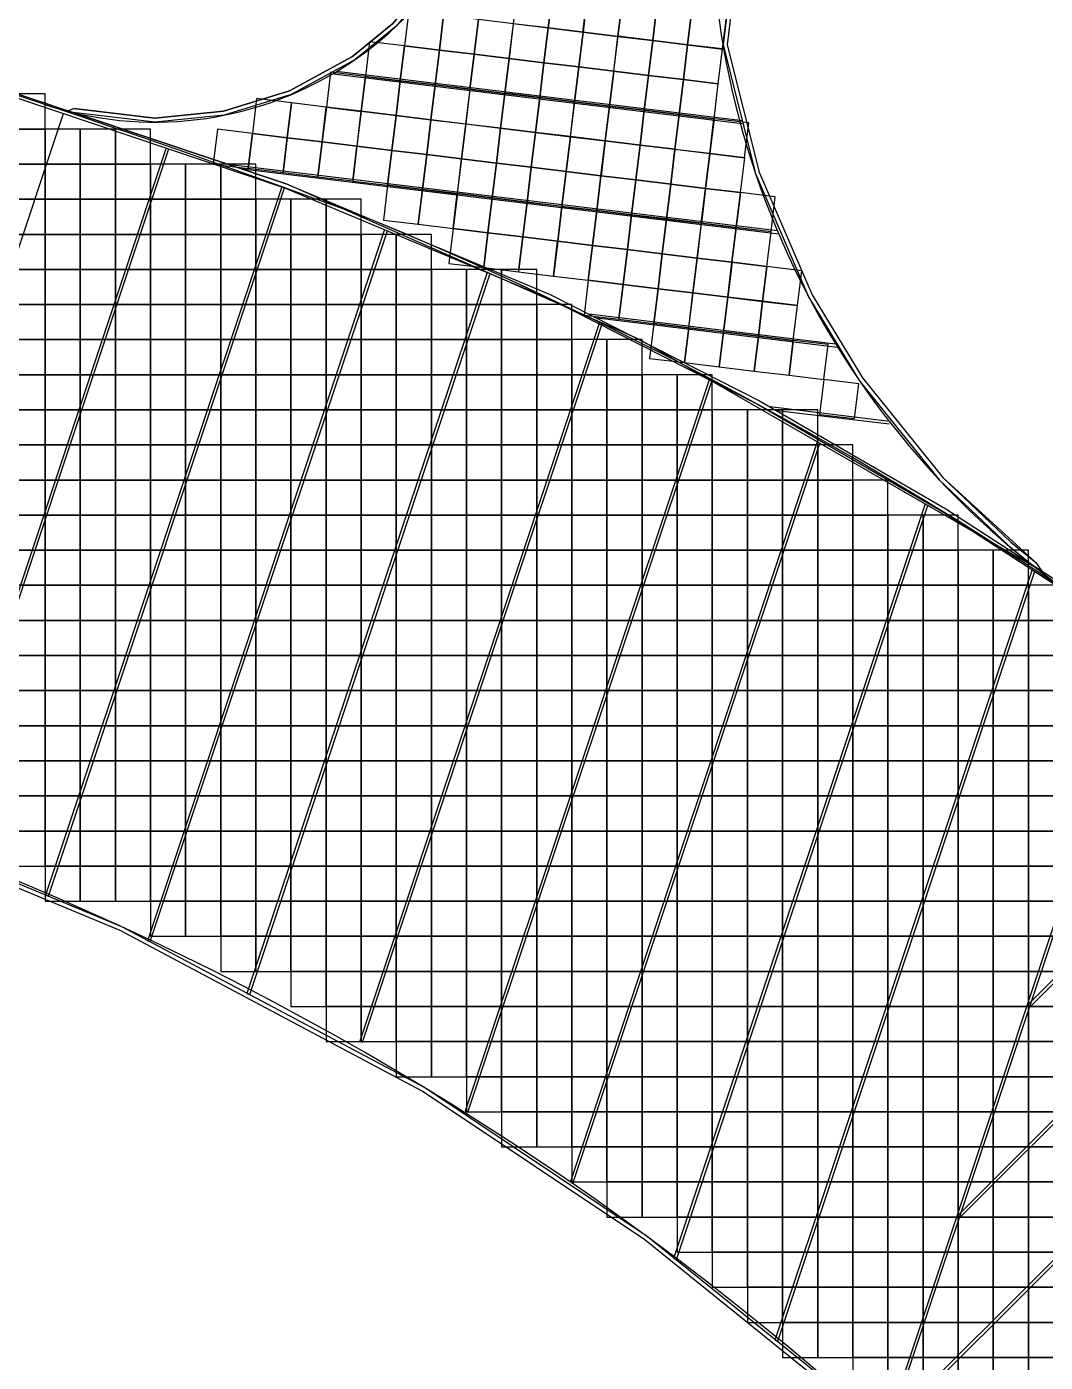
# Model space of a CAD drawing. Extents: x -31693 to 409283, y -98233 to 151957.
# Drawn here: x 107282 to 121786, y 93647 to 112674 of the extents above; entities that cross this region are included whole.
import ezdxf

# ---------------------------------------------------------------- set-up
doc = ezdxf.new("R2010")
doc.units = 0
doc.header["$LTSCALE"] = 1000
doc.header["$MEASUREMENT"] = 0
for name, color, linetype in [('500浮箱', 162, 'Continuous'), ('A-G-VISIBLE', 9, 'Continuous'), ('主龙骨', 4, 'Continuous'), ('边梁（14a槽钢', 3, 'Continuous')]:
    doc.layers.add(name, color=color, linetype=linetype)

# ---------------------------------------------------------------- blocks, each defined once
blk = doc.blocks.new('dasd')
at = {"layer": 'A-G-VISIBLE', "linetype": 'Continuous'}
for centre, radius, start, end in [((-132837.189, 42011.825), 160.06, 69.75334, 87.66536), ((-132764.885, 42166.47), 12, 173.0911, 236.0253), ((-132784.804, 42168.351), 5, 251.4958, 353.0911), ((-132803.822, 42108.688), 57.677, 29.84645, 67.5516), ((-132803.304, 42112.783), 43.061, 27.6831, 69.1971)]:
    blk.add_arc(centre, radius, start, end, dxfattribs=at)
blk = doc.blocks.new('adasd')
at = {"layer": '500浮箱'}
blk.add_lwpolyline([(110598, 114789), (111098, 114789), (111098, 115289), (110598, 115289)], close=True, dxfattribs=at)

msp = doc.modelspace()

# ---------------------------------------------------------------- linework, layer by layer
at = {"layer": '500浮箱', "elevation": 2850}
for points in [[(107045, 111216), (107545, 111216), (107545, 111716), (107045, 111716)], [(107045, 110716), (107545, 110716), (107545, 111216), (107045, 111216)], [(107545, 110716), (108045, 110716), (108045, 111216), (107545, 111216)], [(108045, 110716), (108545, 110716), (108545, 111216), (108045, 111216)], [(108545, 110716), (109045, 110716), (109045, 111216), (108545, 111216)], [(107045, 110216), (107545, 110216), (107545, 110716), (107045, 110716)], [(107545, 110216), (108045, 110216), (108045, 110716), (107545, 110716)], [(108045, 110216), (108545, 110216), (108545, 110716), (108045, 110716)], [(108545, 110216), (109045, 110216), (109045, 110716), (108545, 110716)], [(109045, 110216), (109545, 110216), (109545, 110716), (109045, 110716)], [(109545, 110216), (110045, 110216), (110045, 110716), (109545, 110716)], [(110045, 110216), (110545, 110216), (110545, 110716), (110045, 110716)], [(107045, 109716), (107545, 109716), (107545, 110216), (107045, 110216)], [(107545, 109716), (108045, 109716), (108045, 110216), (107545, 110216)], [(108045, 109716), (108545, 109716), (108545, 110216), (108045, 110216)], [(108545, 109716), (109045, 109716), (109045, 110216), (108545, 110216)], [(109045, 109716), (109545, 109716), (109545, 110216), (109045, 110216)], [(109545, 109716), (110045, 109716), (110045, 110216), (109545, 110216)], [(110045, 109716), (110545, 109716), (110545, 110216), (110045, 110216)], [(110545, 109716), (111045, 109716), (111045, 110216), (110545, 110216)], [(111045, 109716), (111545, 109716), (111545, 110216), (111045, 110216)], [(111545, 109716), (112045, 109716), (112045, 110216), (111545, 110216)], [(107045, 109216), (107545, 109216), (107545, 109716), (107045, 109716)], [(107545, 109216), (108045, 109216), (108045, 109716), (107545, 109716)], [(108045, 109216), (108545, 109216), (108545, 109716), (108045, 109716)], [(108545, 109216), (109045, 109216), (109045, 109716), (108545, 109716)], [(109045, 109216), (109545, 109216), (109545, 109716), (109045, 109716)], [(109545, 109216), (110045, 109216), (110045, 109716), (109545, 109716)], [(110045, 109216), (110545, 109216), (110545, 109716), (110045, 109716)], [(110545, 109216), (111045, 109216), (111045, 109716), (110545, 109716)], [(111045, 109216), (111545, 109216), (111545, 109716), (111045, 109716)], [(111545, 109216), (112045, 109216), (112045, 109716), (111545, 109716)], [(112045, 109216), (112545, 109216), (112545, 109716), (112045, 109716)], [(112545, 109216), (113045, 109216), (113045, 109716), (112545, 109716)], [(107045, 108716), (107545, 108716), (107545, 109216), (107045, 109216)], [(107545, 108716), (108045, 108716), (108045, 109216), (107545, 109216)], [(108045, 108716), (108545, 108716), (108545, 109216), (108045, 109216)], [(108545, 108716), (109045, 108716), (109045, 109216), (108545, 109216)], [(109045, 108716), (109545, 108716), (109545, 109216), (109045, 109216)], [(109545, 108716), (110045, 108716), (110045, 109216), (109545, 109216)], [(110045, 108716), (110545, 108716), (110545, 109216), (110045, 109216)], [(110545, 108716), (111045, 108716), (111045, 109216), (110545, 109216)], [(111045, 108716), (111545, 108716), (111545, 109216), (111045, 109216)], [(111545, 108716), (112045, 108716), (112045, 109216), (111545, 109216)], [(112045, 108716), (112545, 108716), (112545, 109216), (112045, 109216)], [(112545, 108716), (113045, 108716), (113045, 109216), (112545, 109216)], [(113045, 108716), (113545, 108716), (113545, 109216), (113045, 109216)], [(113545, 108716), (114045, 108716), (114045, 109216), (113545, 109216)], [(114045, 108716), (114545, 108716), (114545, 109216), (114045, 109216)], [(107045, 108216), (107545, 108216), (107545, 108716), (107045, 108716)], [(107545, 108216), (108045, 108216), (108045, 108716), (107545, 108716)], [(108045, 108216), (108545, 108216), (108545, 108716), (108045, 108716)], [(108545, 108216), (109045, 108216), (109045, 108716), (108545, 108716)], [(109045, 108216), (109545, 108216), (109545, 108716), (109045, 108716)], [(109545, 108216), (110045, 108216), (110045, 108716), (109545, 108716)], [(110045, 108216), (110545, 108216), (110545, 108716), (110045, 108716)], [(110545, 108216), (111045, 108216), (111045, 108716), (110545, 108716)], [(111045, 108216), (111545, 108216), (111545, 108716), (111045, 108716)], [(111545, 108216), (112045, 108216), (112045, 108716), (111545, 108716)], [(112045, 108216), (112545, 108216), (112545, 108716), (112045, 108716)], [(112545, 108216), (113045, 108216), (113045, 108716), (112545, 108716)], [(113045, 108216), (113545, 108216), (113545, 108716), (113045, 108716)], [(113545, 108216), (114045, 108216), (114045, 108716), (113545, 108716)], [(114045, 108216), (114545, 108216), (114545, 108716), (114045, 108716)], [(114545, 108216), (115045, 108216), (115045, 108716), (114545, 108716)], [(107045, 107716), (107545, 107716), (107545, 108216), (107045, 108216)], [(107545, 107716), (108045, 107716), (108045, 108216), (107545, 108216)], [(108045, 107716), (108545, 107716), (108545, 108216), (108045, 108216)], [(108545, 107716), (109045, 107716), (109045, 108216), (108545, 108216)], [(109045, 107716), (109545, 107716), (109545, 108216), (109045, 108216)], [(109545, 107716), (110045, 107716), (110045, 108216), (109545, 108216)], [(110045, 107716), (110545, 107716), (110545, 108216), (110045, 108216)], [(110545, 107716), (111045, 107716), (111045, 108216), (110545, 108216)], [(111045, 107716), (111545, 107716), (111545, 108216), (111045, 108216)], [(111545, 107716), (112045, 107716), (112045, 108216), (111545, 108216)], [(112045, 107716), (112545, 107716), (112545, 108216), (112045, 108216)], [(112545, 107716), (113045, 107716), (113045, 108216), (112545, 108216)], [(113045, 107716), (113545, 107716), (113545, 108216), (113045, 108216)], [(113545, 107716), (114045, 107716), (114045, 108216), (113545, 108216)], [(114045, 107716), (114545, 107716), (114545, 108216), (114045, 108216)], [(114545, 107716), (115045, 107716), (115045, 108216), (114545, 108216)], [(115045, 107716), (115545, 107716), (115545, 108216), (115045, 108216)], [(115545, 107716), (116045, 107716), (116045, 108216), (115545, 108216)], [(107045, 107216), (107545, 107216), (107545, 107716), (107045, 107716)], [(107545, 107216), (108045, 107216), (108045, 107716), (107545, 107716)], [(108045, 107216), (108545, 107216), (108545, 107716), (108045, 107716)], [(108545, 107216), (109045, 107216), (109045, 107716), (108545, 107716)], [(109045, 107216), (109545, 107216), (109545, 107716), (109045, 107716)], [(109545, 107216), (110045, 107216), (110045, 107716), (109545, 107716)], [(110045, 107216), (110545, 107216), (110545, 107716), (110045, 107716)], [(110545, 107216), (111045, 107216), (111045, 107716), (110545, 107716)], [(111045, 107216), (111545, 107216), (111545, 107716), (111045, 107716)], [(111545, 107216), (112045, 107216), (112045, 107716), (111545, 107716)], [(112045, 107216), (112545, 107216), (112545, 107716), (112045, 107716)], [(112545, 107216), (113045, 107216), (113045, 107716), (112545, 107716)], [(113045, 107216), (113545, 107216), (113545, 107716), (113045, 107716)], [(113545, 107216), (114045, 107216), (114045, 107716), (113545, 107716)], [(114045, 107216), (114545, 107216), (114545, 107716), (114045, 107716)], [(114545, 107216), (115045, 107216), (115045, 107716), (114545, 107716)], [(115045, 107216), (115545, 107216), (115545, 107716), (115045, 107716)], [(115545, 107216), (116045, 107216), (116045, 107716), (115545, 107716)], [(116045, 107216), (116545, 107216), (116545, 107716), (116045, 107716)], [(116545, 107216), (117045, 107216), (117045, 107716), (116545, 107716)], [(107045, 106716), (107545, 106716), (107545, 107216), (107045, 107216)], [(107545, 106716), (108045, 106716), (108045, 107216), (107545, 107216)], [(108045, 106716), (108545, 106716), (108545, 107216), (108045, 107216)], [(108545, 106716), (109045, 106716), (109045, 107216), (108545, 107216)], [(109045, 106716), (109545, 106716), (109545, 107216), (109045, 107216)], [(109545, 106716), (110045, 106716), (110045, 107216), (109545, 107216)], [(110045, 106716), (110545, 106716), (110545, 107216), (110045, 107216)], [(110545, 106716), (111045, 106716), (111045, 107216), (110545, 107216)], [(111045, 106716), (111545, 106716), (111545, 107216), (111045, 107216)], [(111545, 106716), (112045, 106716), (112045, 107216), (111545, 107216)], [(112045, 106716), (112545, 106716), (112545, 107216), (112045, 107216)], [(112545, 106716), (113045, 106716), (113045, 107216), (112545, 107216)], [(113045, 106716), (113545, 106716), (113545, 107216), (113045, 107216)], [(113545, 106716), (114045, 106716), (114045, 107216), (113545, 107216)], [(114045, 106716), (114545, 106716), (114545, 107216), (114045, 107216)], [(114545, 106716), (115045, 106716), (115045, 107216), (114545, 107216)], [(115045, 106716), (115545, 106716), (115545, 107216), (115045, 107216)], [(115545, 106716), (116045, 106716), (116045, 107216), (115545, 107216)], [(116045, 106716), (116545, 106716), (116545, 107216), (116045, 107216)], [(116545, 106716), (117045, 106716), (117045, 107216), (116545, 107216)], [(117045, 106716), (117545, 106716), (117545, 107216), (117045, 107216)], [(117545, 106716), (118045, 106716), (118045, 107216), (117545, 107216)], [(118045, 106716), (118545, 106716), (118545, 107216), (118045, 107216)], [(107045, 106216), (107545, 106216), (107545, 106716), (107045, 106716)], [(107545, 106216), (108045, 106216), (108045, 106716), (107545, 106716)], [(108045, 106216), (108545, 106216), (108545, 106716), (108045, 106716)], [(108545, 106216), (109045, 106216), (109045, 106716), (108545, 106716)], [(109045, 106216), (109545, 106216), (109545, 106716), (109045, 106716)], [(109545, 106216), (110045, 106216), (110045, 106716), (109545, 106716)], [(110045, 106216), (110545, 106216), (110545, 106716), (110045, 106716)], [(110545, 106216), (111045, 106216), (111045, 106716), (110545, 106716)], [(111045, 106216), (111545, 106216), (111545, 106716), (111045, 106716)], [(111545, 106216), (112045, 106216), (112045, 106716), (111545, 106716)], [(112045, 106216), (112545, 106216), (112545, 106716), (112045, 106716)], [(112545, 106216), (113045, 106216), (113045, 106716), (112545, 106716)], [(113045, 106216), (113545, 106216), (113545, 106716), (113045, 106716)], [(113545, 106216), (114045, 106216), (114045, 106716), (113545, 106716)], [(114045, 106216), (114545, 106216), (114545, 106716), (114045, 106716)], [(114545, 106216), (115045, 106216), (115045, 106716), (114545, 106716)], [(115045, 106216), (115545, 106216), (115545, 106716), (115045, 106716)], [(115545, 106216), (116045, 106216), (116045, 106716), (115545, 106716)], [(116045, 106216), (116545, 106216), (116545, 106716), (116045, 106716)], [(116545, 106216), (117045, 106216), (117045, 106716), (116545, 106716)], [(117045, 106216), (117545, 106216), (117545, 106716), (117045, 106716)], [(117545, 106216), (118045, 106216), (118045, 106716), (117545, 106716)], [(118045, 106216), (118545, 106216), (118545, 106716), (118045, 106716)], [(118545, 106216), (119045, 106216), (119045, 106716), (118545, 106716)], [(107045, 105716), (107545, 105716), (107545, 106216), (107045, 106216)], [(107545, 105716), (108045, 105716), (108045, 106216), (107545, 106216)], [(108045, 105716), (108545, 105716), (108545, 106216), (108045, 106216)], [(108545, 105716), (109045, 105716), (109045, 106216), (108545, 106216)], [(109045, 105716), (109545, 105716), (109545, 106216), (109045, 106216)], [(109545, 105716), (110045, 105716), (110045, 106216), (109545, 106216)], [(110045, 105716), (110545, 105716), (110545, 106216), (110045, 106216)], [(110545, 105716), (111045, 105716), (111045, 106216), (110545, 106216)], [(111045, 105716), (111545, 105716), (111545, 106216), (111045, 106216)], [(111545, 105716), (112045, 105716), (112045, 106216), (111545, 106216)], [(112045, 105716), (112545, 105716), (112545, 106216), (112045, 106216)], [(112545, 105716), (113045, 105716), (113045, 106216), (112545, 106216)], [(113045, 105716), (113545, 105716), (113545, 106216), (113045, 106216)], [(113545, 105716), (114045, 105716), (114045, 106216), (113545, 106216)], [(114045, 105716), (114545, 105716), (114545, 106216), (114045, 106216)], [(114545, 105716), (115045, 105716), (115045, 106216), (114545, 106216)], [(115045, 105716), (115545, 105716), (115545, 106216), (115045, 106216)], [(115545, 105716), (116045, 105716), (116045, 106216), (115545, 106216)], [(116045, 105716), (116545, 105716), (116545, 106216), (116045, 106216)], [(116545, 105716), (117045, 105716), (117045, 106216), (116545, 106216)], [(117045, 105716), (117545, 105716), (117545, 106216), (117045, 106216)], [(117545, 105716), (118045, 105716), (118045, 106216), (117545, 106216)], [(118045, 105716), (118545, 105716), (118545, 106216), (118045, 106216)], [(118545, 105716), (119045, 105716), (119045, 106216), (118545, 106216)], [(119045, 105716), (119545, 105716), (119545, 106216), (119045, 106216)], [(107045, 105216), (107545, 105216), (107545, 105716), (107045, 105716)], [(107545, 105216), (108045, 105216), (108045, 105716), (107545, 105716)], [(108045, 105216), (108545, 105216), (108545, 105716), (108045, 105716)], [(108545, 105216), (109045, 105216), (109045, 105716), (108545, 105716)], [(109045, 105216), (109545, 105216), (109545, 105716), (109045, 105716)], [(109545, 105216), (110045, 105216), (110045, 105716), (109545, 105716)], [(110045, 105216), (110545, 105216), (110545, 105716), (110045, 105716)], [(110545, 105216), (111045, 105216), (111045, 105716), (110545, 105716)], [(111045, 105216), (111545, 105216), (111545, 105716), (111045, 105716)], [(111545, 105216), (112045, 105216), (112045, 105716), (111545, 105716)], [(112045, 105216), (112545, 105216), (112545, 105716), (112045, 105716)], [(112545, 105216), (113045, 105216), (113045, 105716), (112545, 105716)], [(113045, 105216), (113545, 105216), (113545, 105716), (113045, 105716)], [(113545, 105216), (114045, 105216), (114045, 105716), (113545, 105716)], [(114045, 105216), (114545, 105216), (114545, 105716), (114045, 105716)], [(114545, 105216), (115045, 105216), (115045, 105716), (114545, 105716)], [(115045, 105216), (115545, 105216), (115545, 105716), (115045, 105716)], [(115545, 105216), (116045, 105216), (116045, 105716), (115545, 105716)], [(116045, 105216), (116545, 105216), (116545, 105716), (116045, 105716)], [(116545, 105216), (117045, 105216), (117045, 105716), (116545, 105716)], [(117045, 105216), (117545, 105216), (117545, 105716), (117045, 105716)], [(117545, 105216), (118045, 105216), (118045, 105716), (117545, 105716)], [(118045, 105216), (118545, 105216), (118545, 105716), (118045, 105716)], [(118545, 105216), (119045, 105216), (119045, 105716), (118545, 105716)], [(119045, 105216), (119545, 105216), (119545, 105716), (119045, 105716)], [(119545, 105216), (120045, 105216), (120045, 105716), (119545, 105716)], [(120045, 105216), (120545, 105216), (120545, 105716), (120045, 105716)], [(107045, 104716), (107545, 104716), (107545, 105216), (107045, 105216)], [(107545, 104716), (108045, 104716), (108045, 105216), (107545, 105216)], [(108045, 104716), (108545, 104716), (108545, 105216), (108045, 105216)], [(108545, 104716), (109045, 104716), (109045, 105216), (108545, 105216)], [(109045, 104716), (109545, 104716), (109545, 105216), (109045, 105216)], [(109545, 104716), (110045, 104716), (110045, 105216), (109545, 105216)], [(110045, 104716), (110545, 104716), (110545, 105216), (110045, 105216)], [(110545, 104716), (111045, 104716), (111045, 105216), (110545, 105216)], [(111045, 104716), (111545, 104716), (111545, 105216), (111045, 105216)], [(111545, 104716), (112045, 104716), (112045, 105216), (111545, 105216)], [(112045, 104716), (112545, 104716), (112545, 105216), (112045, 105216)], [(112545, 104716), (113045, 104716), (113045, 105216), (112545, 105216)], [(113045, 104716), (113545, 104716), (113545, 105216), (113045, 105216)], [(113545, 104716), (114045, 104716), (114045, 105216), (113545, 105216)], [(114045, 104716), (114545, 104716), (114545, 105216), (114045, 105216)], [(114545, 104716), (115045, 104716), (115045, 105216), (114545, 105216)], [(115045, 104716), (115545, 104716), (115545, 105216), (115045, 105216)], [(115545, 104716), (116045, 104716), (116045, 105216), (115545, 105216)], [(116045, 104716), (116545, 104716), (116545, 105216), (116045, 105216)], [(116545, 104716), (117045, 104716), (117045, 105216), (116545, 105216)], [(117045, 104716), (117545, 104716), (117545, 105216), (117045, 105216)], [(117545, 104716), (118045, 104716), (118045, 105216), (117545, 105216)], [(118045, 104716), (118545, 104716), (118545, 105216), (118045, 105216)], [(118545, 104716), (119045, 104716), (119045, 105216), (118545, 105216)], [(119045, 104716), (119545, 104716), (119545, 105216), (119045, 105216)], [(119545, 104716), (120045, 104716), (120045, 105216), (119545, 105216)], [(120045, 104716), (120545, 104716), (120545, 105216), (120045, 105216)], [(120545, 104716), (121045, 104716), (121045, 105216), (120545, 105216)], [(121045, 104716), (121545, 104716), (121545, 105216), (121045, 105216)], [(107045, 104216), (107545, 104216), (107545, 104716), (107045, 104716)], [(107545, 104216), (108045, 104216), (108045, 104716), (107545, 104716)], [(108045, 104216), (108545, 104216), (108545, 104716), (108045, 104716)], [(108545, 104216), (109045, 104216), (109045, 104716), (108545, 104716)], [(109045, 104216), (109545, 104216), (109545, 104716), (109045, 104716)], [(109545, 104216), (110045, 104216), (110045, 104716), (109545, 104716)], [(110045, 104216), (110545, 104216), (110545, 104716), (110045, 104716)], [(110545, 104216), (111045, 104216), (111045, 104716), (110545, 104716)], [(111045, 104216), (111545, 104216), (111545, 104716), (111045, 104716)], [(111545, 104216), (112045, 104216), (112045, 104716), (111545, 104716)], [(112045, 104216), (112545, 104216), (112545, 104716), (112045, 104716)], [(112545, 104216), (113045, 104216), (113045, 104716), (112545, 104716)], [(113045, 104216), (113545, 104216), (113545, 104716), (113045, 104716)], [(113545, 104216), (114045, 104216), (114045, 104716), (113545, 104716)], [(114045, 104216), (114545, 104216), (114545, 104716), (114045, 104716)], [(114545, 104216), (115045, 104216), (115045, 104716), (114545, 104716)], [(115045, 104216), (115545, 104216), (115545, 104716), (115045, 104716)], [(115545, 104216), (116045, 104216), (116045, 104716), (115545, 104716)], [(116045, 104216), (116545, 104216), (116545, 104716), (116045, 104716)], [(116545, 104216), (117045, 104216), (117045, 104716), (116545, 104716)], [(117045, 104216), (117545, 104216), (117545, 104716), (117045, 104716)], [(117545, 104216), (118045, 104216), (118045, 104716), (117545, 104716)], [(118045, 104216), (118545, 104216), (118545, 104716), (118045, 104716)], [(118545, 104216), (119045, 104216), (119045, 104716), (118545, 104716)], [(119045, 104216), (119545, 104216), (119545, 104716), (119045, 104716)], [(119545, 104216), (120045, 104216), (120045, 104716), (119545, 104716)], [(120045, 104216), (120545, 104216), (120545, 104716), (120045, 104716)], [(120545, 104216), (121045, 104216), (121045, 104716), (120545, 104716)], [(121045, 104216), (121545, 104216), (121545, 104716), (121045, 104716)], [(121545, 104216), (122045, 104216), (122045, 104716), (121545, 104716)], [(107045, 103716), (107545, 103716), (107545, 104216), (107045, 104216)], [(107545, 103716), (108045, 103716), (108045, 104216), (107545, 104216)], [(108045, 103716), (108545, 103716), (108545, 104216), (108045, 104216)], [(108545, 103716), (109045, 103716), (109045, 104216), (108545, 104216)], [(109045, 103716), (109545, 103716), (109545, 104216), (109045, 104216)], [(109545, 103716), (110045, 103716), (110045, 104216), (109545, 104216)], [(110045, 103716), (110545, 103716), (110545, 104216), (110045, 104216)], [(110545, 103716), (111045, 103716), (111045, 104216), (110545, 104216)], [(111045, 103716), (111545, 103716), (111545, 104216), (111045, 104216)], [(111545, 103716), (112045, 103716), (112045, 104216), (111545, 104216)], [(112045, 103716), (112545, 103716), (112545, 104216), (112045, 104216)], [(112545, 103716), (113045, 103716), (113045, 104216), (112545, 104216)], [(113045, 103716), (113545, 103716), (113545, 104216), (113045, 104216)], [(113545, 103716), (114045, 103716), (114045, 104216), (113545, 104216)], [(114045, 103716), (114545, 103716), (114545, 104216), (114045, 104216)], [(114545, 103716), (115045, 103716), (115045, 104216), (114545, 104216)], [(115045, 103716), (115545, 103716), (115545, 104216), (115045, 104216)], [(115545, 103716), (116045, 103716), (116045, 104216), (115545, 104216)], [(116045, 103716), (116545, 103716), (116545, 104216), (116045, 104216)], [(116545, 103716), (117045, 103716), (117045, 104216), (116545, 104216)], [(117045, 103716), (117545, 103716), (117545, 104216), (117045, 104216)], [(117545, 103716), (118045, 103716), (118045, 104216), (117545, 104216)], [(118045, 103716), (118545, 103716), (118545, 104216), (118045, 104216)], [(118545, 103716), (119045, 103716), (119045, 104216), (118545, 104216)], [(119045, 103716), (119545, 103716), (119545, 104216), (119045, 104216)], [(119545, 103716), (120045, 103716), (120045, 104216), (119545, 104216)], [(120045, 103716), (120545, 103716), (120545, 104216), (120045, 104216)], [(120545, 103716), (121045, 103716), (121045, 104216), (120545, 104216)], [(121045, 103716), (121545, 103716), (121545, 104216), (121045, 104216)], [(121545, 103716), (122045, 103716), (122045, 104216), (121545, 104216)], [(107045, 103216), (107545, 103216), (107545, 103716), (107045, 103716)], [(107545, 103216), (108045, 103216), (108045, 103716), (107545, 103716)], [(108045, 103216), (108545, 103216), (108545, 103716), (108045, 103716)], [(108545, 103216), (109045, 103216), (109045, 103716), (108545, 103716)], [(109045, 103216), (109545, 103216), (109545, 103716), (109045, 103716)], [(109545, 103216), (110045, 103216), (110045, 103716), (109545, 103716)], [(110045, 103216), (110545, 103216), (110545, 103716), (110045, 103716)], [(110545, 103216), (111045, 103216), (111045, 103716), (110545, 103716)], [(111045, 103216), (111545, 103216), (111545, 103716), (111045, 103716)], [(111545, 103216), (112045, 103216), (112045, 103716), (111545, 103716)], [(112045, 103216), (112545, 103216), (112545, 103716), (112045, 103716)], [(112545, 103216), (113045, 103216), (113045, 103716), (112545, 103716)], [(113045, 103216), (113545, 103216), (113545, 103716), (113045, 103716)], [(113545, 103216), (114045, 103216), (114045, 103716), (113545, 103716)], [(114045, 103216), (114545, 103216), (114545, 103716), (114045, 103716)], [(114545, 103216), (115045, 103216), (115045, 103716), (114545, 103716)], [(115045, 103216), (115545, 103216), (115545, 103716), (115045, 103716)], [(115545, 103216), (116045, 103216), (116045, 103716), (115545, 103716)], [(116045, 103216), (116545, 103216), (116545, 103716), (116045, 103716)], [(116545, 103216), (117045, 103216), (117045, 103716), (116545, 103716)], [(117045, 103216), (117545, 103216), (117545, 103716), (117045, 103716)], [(117545, 103216), (118045, 103216), (118045, 103716), (117545, 103716)], [(118045, 103216), (118545, 103216), (118545, 103716), (118045, 103716)], [(118545, 103216), (119045, 103216), (119045, 103716), (118545, 103716)], [(119045, 103216), (119545, 103216), (119545, 103716), (119045, 103716)], [(119545, 103216), (120045, 103216), (120045, 103716), (119545, 103716)], [(120045, 103216), (120545, 103216), (120545, 103716), (120045, 103716)], [(120545, 103216), (121045, 103216), (121045, 103716), (120545, 103716)], [(121045, 103216), (121545, 103216), (121545, 103716), (121045, 103716)], [(121545, 103216), (122045, 103216), (122045, 103716), (121545, 103716)], [(107045, 102716), (107545, 102716), (107545, 103216), (107045, 103216)], [(107545, 102716), (108045, 102716), (108045, 103216), (107545, 103216)], [(108045, 102716), (108545, 102716), (108545, 103216), (108045, 103216)], [(108545, 102716), (109045, 102716), (109045, 103216), (108545, 103216)], [(109045, 102716), (109545, 102716), (109545, 103216), (109045, 103216)], [(109545, 102716), (110045, 102716), (110045, 103216), (109545, 103216)], [(110045, 102716), (110545, 102716), (110545, 103216), (110045, 103216)], [(110545, 102716), (111045, 102716), (111045, 103216), (110545, 103216)], [(111045, 102716), (111545, 102716), (111545, 103216), (111045, 103216)], [(111545, 102716), (112045, 102716), (112045, 103216), (111545, 103216)], [(112045, 102716), (112545, 102716), (112545, 103216), (112045, 103216)], [(112545, 102716), (113045, 102716), (113045, 103216), (112545, 103216)], [(113045, 102716), (113545, 102716), (113545, 103216), (113045, 103216)], [(113545, 102716), (114045, 102716), (114045, 103216), (113545, 103216)], [(114045, 102716), (114545, 102716), (114545, 103216), (114045, 103216)], [(114545, 102716), (115045, 102716), (115045, 103216), (114545, 103216)], [(115045, 102716), (115545, 102716), (115545, 103216), (115045, 103216)], [(115545, 102716), (116045, 102716), (116045, 103216), (115545, 103216)], [(116045, 102716), (116545, 102716), (116545, 103216), (116045, 103216)], [(116545, 102716), (117045, 102716), (117045, 103216), (116545, 103216)], [(117045, 102716), (117545, 102716), (117545, 103216), (117045, 103216)], [(117545, 102716), (118045, 102716), (118045, 103216), (117545, 103216)], [(118045, 102716), (118545, 102716), (118545, 103216), (118045, 103216)], [(118545, 102716), (119045, 102716), (119045, 103216), (118545, 103216)], [(119045, 102716), (119545, 102716), (119545, 103216), (119045, 103216)], [(119545, 102716), (120045, 102716), (120045, 103216), (119545, 103216)], [(120045, 102716), (120545, 102716), (120545, 103216), (120045, 103216)], [(120545, 102716), (121045, 102716), (121045, 103216), (120545, 103216)], [(121045, 102716), (121545, 102716), (121545, 103216), (121045, 103216)], [(121545, 102716), (122045, 102716), (122045, 103216), (121545, 103216)], [(107045, 102216), (107545, 102216), (107545, 102716), (107045, 102716)], [(107545, 102216), (108045, 102216), (108045, 102716), (107545, 102716)], [(108045, 102216), (108545, 102216), (108545, 102716), (108045, 102716)], [(108545, 102216), (109045, 102216), (109045, 102716), (108545, 102716)], [(109045, 102216), (109545, 102216), (109545, 102716), (109045, 102716)], [(109545, 102216), (110045, 102216), (110045, 102716), (109545, 102716)], [(110045, 102216), (110545, 102216), (110545, 102716), (110045, 102716)], [(110545, 102216), (111045, 102216), (111045, 102716), (110545, 102716)], [(111045, 102216), (111545, 102216), (111545, 102716), (111045, 102716)], [(111545, 102216), (112045, 102216), (112045, 102716), (111545, 102716)], [(112045, 102216), (112545, 102216), (112545, 102716), (112045, 102716)], [(112545, 102216), (113045, 102216), (113045, 102716), (112545, 102716)], [(113045, 102216), (113545, 102216), (113545, 102716), (113045, 102716)], [(113545, 102216), (114045, 102216), (114045, 102716), (113545, 102716)], [(114045, 102216), (114545, 102216), (114545, 102716), (114045, 102716)], [(114545, 102216), (115045, 102216), (115045, 102716), (114545, 102716)], [(115045, 102216), (115545, 102216), (115545, 102716), (115045, 102716)], [(115545, 102216), (116045, 102216), (116045, 102716), (115545, 102716)], [(116045, 102216), (116545, 102216), (116545, 102716), (116045, 102716)], [(116545, 102216), (117045, 102216), (117045, 102716), (116545, 102716)], [(117045, 102216), (117545, 102216), (117545, 102716), (117045, 102716)], [(117545, 102216), (118045, 102216), (118045, 102716), (117545, 102716)], [(118045, 102216), (118545, 102216), (118545, 102716), (118045, 102716)], [(118545, 102216), (119045, 102216), (119045, 102716), (118545, 102716)], [(119045, 102216), (119545, 102216), (119545, 102716), (119045, 102716)], [(119545, 102216), (120045, 102216), (120045, 102716), (119545, 102716)], [(120045, 102216), (120545, 102216), (120545, 102716), (120045, 102716)], [(120545, 102216), (121045, 102216), (121045, 102716), (120545, 102716)], [(121045, 102216), (121545, 102216), (121545, 102716), (121045, 102716)], [(121545, 102216), (122045, 102216), (122045, 102716), (121545, 102716)], [(107045, 101716), (107545, 101716), (107545, 102216), (107045, 102216)], [(107545, 101716), (108045, 101716), (108045, 102216), (107545, 102216)], [(108045, 101716), (108545, 101716), (108545, 102216), (108045, 102216)], [(108545, 101716), (109045, 101716), (109045, 102216), (108545, 102216)], [(109045, 101716), (109545, 101716), (109545, 102216), (109045, 102216)], [(109545, 101716), (110045, 101716), (110045, 102216), (109545, 102216)], [(110045, 101716), (110545, 101716), (110545, 102216), (110045, 102216)], [(110545, 101716), (111045, 101716), (111045, 102216), (110545, 102216)], [(111045, 101716), (111545, 101716), (111545, 102216), (111045, 102216)], [(111545, 101716), (112045, 101716), (112045, 102216), (111545, 102216)], [(112045, 101716), (112545, 101716), (112545, 102216), (112045, 102216)], [(112545, 101716), (113045, 101716), (113045, 102216), (112545, 102216)], [(113045, 101716), (113545, 101716), (113545, 102216), (113045, 102216)], [(113545, 101716), (114045, 101716), (114045, 102216), (113545, 102216)], [(114045, 101716), (114545, 101716), (114545, 102216), (114045, 102216)], [(114545, 101716), (115045, 101716), (115045, 102216), (114545, 102216)], [(115045, 101716), (115545, 101716), (115545, 102216), (115045, 102216)], [(115545, 101716), (116045, 101716), (116045, 102216), (115545, 102216)], [(116045, 101716), (116545, 101716), (116545, 102216), (116045, 102216)], [(116545, 101716), (117045, 101716), (117045, 102216), (116545, 102216)], [(117045, 101716), (117545, 101716), (117545, 102216), (117045, 102216)], [(117545, 101716), (118045, 101716), (118045, 102216), (117545, 102216)], [(118045, 101716), (118545, 101716), (118545, 102216), (118045, 102216)], [(118545, 101716), (119045, 101716), (119045, 102216), (118545, 102216)], [(119045, 101716), (119545, 101716), (119545, 102216), (119045, 102216)], [(119545, 101716), (120045, 101716), (120045, 102216), (119545, 102216)], [(120045, 101716), (120545, 101716), (120545, 102216), (120045, 102216)], [(120545, 101716), (121045, 101716), (121045, 102216), (120545, 102216)], [(121045, 101716), (121545, 101716), (121545, 102216), (121045, 102216)], [(121545, 101716), (122045, 101716), (122045, 102216), (121545, 102216)], [(107045, 101216), (107545, 101216), (107545, 101716), (107045, 101716)], [(107545, 101216), (108045, 101216), (108045, 101716), (107545, 101716)], [(108045, 101216), (108545, 101216), (108545, 101716), (108045, 101716)], [(108545, 101216), (109045, 101216), (109045, 101716), (108545, 101716)], [(109045, 101216), (109545, 101216), (109545, 101716), (109045, 101716)], [(109545, 101216), (110045, 101216), (110045, 101716), (109545, 101716)], [(110045, 101216), (110545, 101216), (110545, 101716), (110045, 101716)], [(110545, 101216), (111045, 101216), (111045, 101716), (110545, 101716)], [(111045, 101216), (111545, 101216), (111545, 101716), (111045, 101716)], [(111545, 101216), (112045, 101216), (112045, 101716), (111545, 101716)], [(112045, 101216), (112545, 101216), (112545, 101716), (112045, 101716)], [(112545, 101216), (113045, 101216), (113045, 101716), (112545, 101716)], [(113045, 101216), (113545, 101216), (113545, 101716), (113045, 101716)], [(113545, 101216), (114045, 101216), (114045, 101716), (113545, 101716)], [(114045, 101216), (114545, 101216), (114545, 101716), (114045, 101716)], [(114545, 101216), (115045, 101216), (115045, 101716), (114545, 101716)], [(115045, 101216), (115545, 101216), (115545, 101716), (115045, 101716)], [(115545, 101216), (116045, 101216), (116045, 101716), (115545, 101716)], [(116045, 101216), (116545, 101216), (116545, 101716), (116045, 101716)], [(116545, 101216), (117045, 101216), (117045, 101716), (116545, 101716)], [(117045, 101216), (117545, 101216), (117545, 101716), (117045, 101716)], [(117545, 101216), (118045, 101216), (118045, 101716), (117545, 101716)], [(118045, 101216), (118545, 101216), (118545, 101716), (118045, 101716)], [(118545, 101216), (119045, 101216), (119045, 101716), (118545, 101716)], [(119045, 101216), (119545, 101216), (119545, 101716), (119045, 101716)], [(119545, 101216), (120045, 101216), (120045, 101716), (119545, 101716)], [(120045, 101216), (120545, 101216), (120545, 101716), (120045, 101716)], [(120545, 101216), (121045, 101216), (121045, 101716), (120545, 101716)], [(121045, 101216), (121545, 101216), (121545, 101716), (121045, 101716)], [(121545, 101216), (122045, 101216), (122045, 101716), (121545, 101716)], [(107045, 100716), (107545, 100716), (107545, 101216), (107045, 101216)], [(107545, 100716), (108045, 100716), (108045, 101216), (107545, 101216)], [(108045, 100716), (108545, 100716), (108545, 101216), (108045, 101216)], [(108545, 100716), (109045, 100716), (109045, 101216), (108545, 101216)], [(109045, 100716), (109545, 100716), (109545, 101216), (109045, 101216)], [(109545, 100716), (110045, 100716), (110045, 101216), (109545, 101216)], [(110045, 100716), (110545, 100716), (110545, 101216), (110045, 101216)], [(110545, 100716), (111045, 100716), (111045, 101216), (110545, 101216)], [(111045, 100716), (111545, 100716), (111545, 101216), (111045, 101216)], [(111545, 100716), (112045, 100716), (112045, 101216), (111545, 101216)], [(112045, 100716), (112545, 100716), (112545, 101216), (112045, 101216)], [(112545, 100716), (113045, 100716), (113045, 101216), (112545, 101216)], [(113045, 100716), (113545, 100716), (113545, 101216), (113045, 101216)], [(113545, 100716), (114045, 100716), (114045, 101216), (113545, 101216)], [(114045, 100716), (114545, 100716), (114545, 101216), (114045, 101216)], [(114545, 100716), (115045, 100716), (115045, 101216), (114545, 101216)], [(115045, 100716), (115545, 100716), (115545, 101216), (115045, 101216)], [(115545, 100716), (116045, 100716), (116045, 101216), (115545, 101216)], [(116045, 100716), (116545, 100716), (116545, 101216), (116045, 101216)], [(116545, 100716), (117045, 100716), (117045, 101216), (116545, 101216)], [(117045, 100716), (117545, 100716), (117545, 101216), (117045, 101216)], [(117545, 100716), (118045, 100716), (118045, 101216), (117545, 101216)], [(118045, 100716), (118545, 100716), (118545, 101216), (118045, 101216)], [(118545, 100716), (119045, 100716), (119045, 101216), (118545, 101216)], [(119045, 100716), (119545, 100716), (119545, 101216), (119045, 101216)], [(119545, 100716), (120045, 100716), (120045, 101216), (119545, 101216)], [(120045, 100716), (120545, 100716), (120545, 101216), (120045, 101216)], [(120545, 100716), (121045, 100716), (121045, 101216), (120545, 101216)], [(121045, 100716), (121545, 100716), (121545, 101216), (121045, 101216)], [(121545, 100716), (122045, 100716), (122045, 101216), (121545, 101216)], [(107545, 100216), (108045, 100216), (108045, 100716), (107545, 100716)], [(108045, 100216), (108545, 100216), (108545, 100716), (108045, 100716)], [(108545, 100216), (109045, 100216), (109045, 100716), (108545, 100716)], [(109045, 100216), (109545, 100216), (109545, 100716), (109045, 100716)], [(109545, 100216), (110045, 100216), (110045, 100716), (109545, 100716)], [(110045, 100216), (110545, 100216), (110545, 100716), (110045, 100716)], [(110545, 100216), (111045, 100216), (111045, 100716), (110545, 100716)], [(111045, 100216), (111545, 100216), (111545, 100716), (111045, 100716)], [(111545, 100216), (112045, 100216), (112045, 100716), (111545, 100716)], [(112045, 100216), (112545, 100216), (112545, 100716), (112045, 100716)], [(112545, 100216), (113045, 100216), (113045, 100716), (112545, 100716)], [(113045, 100216), (113545, 100216), (113545, 100716), (113045, 100716)], [(113545, 100216), (114045, 100216), (114045, 100716), (113545, 100716)], [(114045, 100216), (114545, 100216), (114545, 100716), (114045, 100716)], [(114545, 100216), (115045, 100216), (115045, 100716), (114545, 100716)], [(115045, 100216), (115545, 100216), (115545, 100716), (115045, 100716)], [(115545, 100216), (116045, 100216), (116045, 100716), (115545, 100716)], [(116045, 100216), (116545, 100216), (116545, 100716), (116045, 100716)], [(116545, 100216), (117045, 100216), (117045, 100716), (116545, 100716)], [(117045, 100216), (117545, 100216), (117545, 100716), (117045, 100716)], [(117545, 100216), (118045, 100216), (118045, 100716), (117545, 100716)], [(118045, 100216), (118545, 100216), (118545, 100716), (118045, 100716)], [(118545, 100216), (119045, 100216), (119045, 100716), (118545, 100716)], [(119045, 100216), (119545, 100216), (119545, 100716), (119045, 100716)], [(119545, 100216), (120045, 100216), (120045, 100716), (119545, 100716)], [(120045, 100216), (120545, 100216), (120545, 100716), (120045, 100716)], [(120545, 100216), (121045, 100216), (121045, 100716), (120545, 100716)], [(121045, 100216), (121545, 100216), (121545, 100716), (121045, 100716)], [(121545, 100216), (122045, 100216), (122045, 100716), (121545, 100716)], [(109045, 99716), (109545, 99716), (109545, 100216), (109045, 100216)], [(109545, 99716), (110045, 99716), (110045, 100216), (109545, 100216)], [(110045, 99716), (110545, 99716), (110545, 100216), (110045, 100216)], [(110545, 99716), (111045, 99716), (111045, 100216), (110545, 100216)], [(111045, 99716), (111545, 99716), (111545, 100216), (111045, 100216)], [(111545, 99716), (112045, 99716), (112045, 100216), (111545, 100216)], [(112045, 99716), (112545, 99716), (112545, 100216), (112045, 100216)], [(112545, 99716), (113045, 99716), (113045, 100216), (112545, 100216)], [(113045, 99716), (113545, 99716), (113545, 100216), (113045, 100216)], [(113545, 99716), (114045, 99716), (114045, 100216), (113545, 100216)], [(114045, 99716), (114545, 99716), (114545, 100216), (114045, 100216)], [(114545, 99716), (115045, 99716), (115045, 100216), (114545, 100216)], [(115045, 99716), (115545, 99716), (115545, 100216), (115045, 100216)], [(115545, 99716), (116045, 99716), (116045, 100216), (115545, 100216)], [(116045, 99716), (116545, 99716), (116545, 100216), (116045, 100216)], [(116545, 99716), (117045, 99716), (117045, 100216), (116545, 100216)], [(117045, 99716), (117545, 99716), (117545, 100216), (117045, 100216)], [(117545, 99716), (118045, 99716), (118045, 100216), (117545, 100216)], [(118045, 99716), (118545, 99716), (118545, 100216), (118045, 100216)], [(118545, 99716), (119045, 99716), (119045, 100216), (118545, 100216)], [(119045, 99716), (119545, 99716), (119545, 100216), (119045, 100216)], [(119545, 99716), (120045, 99716), (120045, 100216), (119545, 100216)], [(120045, 99716), (120545, 99716), (120545, 100216), (120045, 100216)], [(120545, 99716), (121045, 99716), (121045, 100216), (120545, 100216)], [(121045, 99716), (121545, 99716), (121545, 100216), (121045, 100216)], [(121545, 99716), (122045, 99716), (122045, 100216), (121545, 100216)], [(110045, 99216), (110545, 99216), (110545, 99716), (110045, 99716)], [(110545, 99216), (111045, 99216), (111045, 99716), (110545, 99716)], [(111045, 99216), (111545, 99216), (111545, 99716), (111045, 99716)], [(111545, 99216), (112045, 99216), (112045, 99716), (111545, 99716)], [(112045, 99216), (112545, 99216), (112545, 99716), (112045, 99716)], [(112545, 99216), (113045, 99216), (113045, 99716), (112545, 99716)], [(113045, 99216), (113545, 99216), (113545, 99716), (113045, 99716)], [(113545, 99216), (114045, 99216), (114045, 99716), (113545, 99716)], [(114045, 99216), (114545, 99216), (114545, 99716), (114045, 99716)], [(114545, 99216), (115045, 99216), (115045, 99716), (114545, 99716)], [(115045, 99216), (115545, 99216), (115545, 99716), (115045, 99716)], [(115545, 99216), (116045, 99216), (116045, 99716), (115545, 99716)], [(116045, 99216), (116545, 99216), (116545, 99716), (116045, 99716)], [(116545, 99216), (117045, 99216), (117045, 99716), (116545, 99716)], [(117045, 99216), (117545, 99216), (117545, 99716), (117045, 99716)], [(117545, 99216), (118045, 99216), (118045, 99716), (117545, 99716)], [(118045, 99216), (118545, 99216), (118545, 99716), (118045, 99716)], [(118545, 99216), (119045, 99216), (119045, 99716), (118545, 99716)], [(119045, 99216), (119545, 99216), (119545, 99716), (119045, 99716)], [(119545, 99216), (120045, 99216), (120045, 99716), (119545, 99716)], [(120045, 99216), (120545, 99216), (120545, 99716), (120045, 99716)], [(120545, 99216), (121045, 99216), (121045, 99716), (120545, 99716)], [(121045, 99216), (121545, 99216), (121545, 99716), (121045, 99716)], [(121545, 99216), (122045, 99216), (122045, 99716), (121545, 99716)], [(111045, 98716), (111545, 98716), (111545, 99216), (111045, 99216)], [(111545, 98716), (112045, 98716), (112045, 99216), (111545, 99216)], [(112045, 98716), (112545, 98716), (112545, 99216), (112045, 99216)], [(112545, 98716), (113045, 98716), (113045, 99216), (112545, 99216)], [(113045, 98716), (113545, 98716), (113545, 99216), (113045, 99216)], [(113545, 98716), (114045, 98716), (114045, 99216), (113545, 99216)], [(114045, 98716), (114545, 98716), (114545, 99216), (114045, 99216)], [(114545, 98716), (115045, 98716), (115045, 99216), (114545, 99216)], [(115045, 98716), (115545, 98716), (115545, 99216), (115045, 99216)], [(115545, 98716), (116045, 98716), (116045, 99216), (115545, 99216)], [(116045, 98716), (116545, 98716), (116545, 99216), (116045, 99216)], [(116545, 98716), (117045, 98716), (117045, 99216), (116545, 99216)], [(117045, 98716), (117545, 98716), (117545, 99216), (117045, 99216)], [(117545, 98716), (118045, 98716), (118045, 99216), (117545, 99216)], [(118045, 98716), (118545, 98716), (118545, 99216), (118045, 99216)], [(118545, 98716), (119045, 98716), (119045, 99216), (118545, 99216)], [(119045, 98716), (119545, 98716), (119545, 99216), (119045, 99216)], [(119545, 98716), (120045, 98716), (120045, 99216), (119545, 99216)], [(120045, 98716), (120545, 98716), (120545, 99216), (120045, 99216)], [(120545, 98716), (121045, 98716), (121045, 99216), (120545, 99216)], [(121045, 98716), (121545, 98716), (121545, 99216), (121045, 99216)], [(121545, 98716), (122045, 98716), (122045, 99216), (121545, 99216)], [(111545, 98216), (112045, 98216), (112045, 98716), (111545, 98716)], [(112045, 98216), (112545, 98216), (112545, 98716), (112045, 98716)], [(112545, 98216), (113045, 98216), (113045, 98716), (112545, 98716)], [(113045, 98216), (113545, 98216), (113545, 98716), (113045, 98716)], [(113545, 98216), (114045, 98216), (114045, 98716), (113545, 98716)], [(114045, 98216), (114545, 98216), (114545, 98716), (114045, 98716)], [(114545, 98216), (115045, 98216), (115045, 98716), (114545, 98716)], [(115045, 98216), (115545, 98216), (115545, 98716), (115045, 98716)], [(115545, 98216), (116045, 98216), (116045, 98716), (115545, 98716)], [(116045, 98216), (116545, 98216), (116545, 98716), (116045, 98716)], [(116545, 98216), (117045, 98216), (117045, 98716), (116545, 98716)], [(117045, 98216), (117545, 98216), (117545, 98716), (117045, 98716)], [(117545, 98216), (118045, 98216), (118045, 98716), (117545, 98716)], [(118045, 98216), (118545, 98216), (118545, 98716), (118045, 98716)], [(118545, 98216), (119045, 98216), (119045, 98716), (118545, 98716)], [(119045, 98216), (119545, 98216), (119545, 98716), (119045, 98716)], [(119545, 98216), (120045, 98216), (120045, 98716), (119545, 98716)], [(120045, 98216), (120545, 98216), (120545, 98716), (120045, 98716)], [(120545, 98216), (121045, 98216), (121045, 98716), (120545, 98716)], [(121045, 98216), (121545, 98216), (121545, 98716), (121045, 98716)], [(121545, 98216), (122045, 98216), (122045, 98716), (121545, 98716)], [(112545, 97716), (113045, 97716), (113045, 98216), (112545, 98216)], [(113045, 97716), (113545, 97716), (113545, 98216), (113045, 98216)], [(113545, 97716), (114045, 97716), (114045, 98216), (113545, 98216)], [(114045, 97716), (114545, 97716), (114545, 98216), (114045, 98216)], [(114545, 97716), (115045, 97716), (115045, 98216), (114545, 98216)], [(115045, 97716), (115545, 97716), (115545, 98216), (115045, 98216)], [(115545, 97716), (116045, 97716), (116045, 98216), (115545, 98216)], [(116045, 97716), (116545, 97716), (116545, 98216), (116045, 98216)], [(116545, 97716), (117045, 97716), (117045, 98216), (116545, 98216)], [(117045, 97716), (117545, 97716), (117545, 98216), (117045, 98216)], [(117545, 97716), (118045, 97716), (118045, 98216), (117545, 98216)], [(118045, 97716), (118545, 97716), (118545, 98216), (118045, 98216)], [(118545, 97716), (119045, 97716), (119045, 98216), (118545, 98216)], [(119045, 97716), (119545, 97716), (119545, 98216), (119045, 98216)], [(119545, 97716), (120045, 97716), (120045, 98216), (119545, 98216)], [(120045, 97716), (120545, 97716), (120545, 98216), (120045, 98216)], [(120545, 97716), (121045, 97716), (121045, 98216), (120545, 98216)], [(121045, 97716), (121545, 97716), (121545, 98216), (121045, 98216)], [(121545, 97716), (122045, 97716), (122045, 98216), (121545, 98216)], [(113545, 97216), (114045, 97216), (114045, 97716), (113545, 97716)], [(114045, 97216), (114545, 97216), (114545, 97716), (114045, 97716)], [(114545, 97216), (115045, 97216), (115045, 97716), (114545, 97716)], [(115045, 97216), (115545, 97216), (115545, 97716), (115045, 97716)], [(115545, 97216), (116045, 97216), (116045, 97716), (115545, 97716)], [(116045, 97216), (116545, 97216), (116545, 97716), (116045, 97716)], [(116545, 97216), (117045, 97216), (117045, 97716), (116545, 97716)], [(117045, 97216), (117545, 97216), (117545, 97716), (117045, 97716)], [(117545, 97216), (118045, 97216), (118045, 97716), (117545, 97716)], [(118045, 97216), (118545, 97216), (118545, 97716), (118045, 97716)], [(118545, 97216), (119045, 97216), (119045, 97716), (118545, 97716)], [(119045, 97216), (119545, 97216), (119545, 97716), (119045, 97716)], [(119545, 97216), (120045, 97216), (120045, 97716), (119545, 97716)], [(120045, 97216), (120545, 97216), (120545, 97716), (120045, 97716)], [(120545, 97216), (121045, 97216), (121045, 97716), (120545, 97716)], [(121045, 97216), (121545, 97216), (121545, 97716), (121045, 97716)], [(121545, 97216), (122045, 97216), (122045, 97716), (121545, 97716)], [(114045, 96716), (114545, 96716), (114545, 97216), (114045, 97216)], [(114545, 96716), (115045, 96716), (115045, 97216), (114545, 97216)], [(115045, 96716), (115545, 96716), (115545, 97216), (115045, 97216)], [(115545, 96716), (116045, 96716), (116045, 97216), (115545, 97216)], [(116045, 96716), (116545, 96716), (116545, 97216), (116045, 97216)], [(116545, 96716), (117045, 96716), (117045, 97216), (116545, 97216)], [(117045, 96716), (117545, 96716), (117545, 97216), (117045, 97216)], [(117545, 96716), (118045, 96716), (118045, 97216), (117545, 97216)], [(118045, 96716), (118545, 96716), (118545, 97216), (118045, 97216)], [(118545, 96716), (119045, 96716), (119045, 97216), (118545, 97216)], [(119045, 96716), (119545, 96716), (119545, 97216), (119045, 97216)], [(119545, 96716), (120045, 96716), (120045, 97216), (119545, 97216)], [(120045, 96716), (120545, 96716), (120545, 97216), (120045, 97216)], [(120545, 96716), (121045, 96716), (121045, 97216), (120545, 97216)], [(121045, 96716), (121545, 96716), (121545, 97216), (121045, 97216)], [(121545, 96716), (122045, 96716), (122045, 97216), (121545, 97216)], [(115045, 96216), (115545, 96216), (115545, 96716), (115045, 96716)], [(115545, 96216), (116045, 96216), (116045, 96716), (115545, 96716)], [(116045, 96216), (116545, 96216), (116545, 96716), (116045, 96716)], [(116545, 96216), (117045, 96216), (117045, 96716), (116545, 96716)], [(117045, 96216), (117545, 96216), (117545, 96716), (117045, 96716)], [(117545, 96216), (118045, 96216), (118045, 96716), (117545, 96716)], [(118045, 96216), (118545, 96216), (118545, 96716), (118045, 96716)], [(118545, 96216), (119045, 96216), (119045, 96716), (118545, 96716)], [(119045, 96216), (119545, 96216), (119545, 96716), (119045, 96716)], [(119545, 96216), (120045, 96216), (120045, 96716), (119545, 96716)], [(120045, 96216), (120545, 96216), (120545, 96716), (120045, 96716)], [(120545, 96216), (121045, 96216), (121045, 96716), (120545, 96716)], [(121045, 96216), (121545, 96216), (121545, 96716), (121045, 96716)], [(121545, 96216), (122045, 96216), (122045, 96716), (121545, 96716)], [(115545, 95716), (116045, 95716), (116045, 96216), (115545, 96216)], [(116045, 95716), (116545, 95716), (116545, 96216), (116045, 96216)], [(116545, 95716), (117045, 95716), (117045, 96216), (116545, 96216)], [(117045, 95716), (117545, 95716), (117545, 96216), (117045, 96216)], [(117545, 95716), (118045, 95716), (118045, 96216), (117545, 96216)], [(118045, 95716), (118545, 95716), (118545, 96216), (118045, 96216)], [(118545, 95716), (119045, 95716), (119045, 96216), (118545, 96216)], [(119045, 95716), (119545, 95716), (119545, 96216), (119045, 96216)], [(119545, 95716), (120045, 95716), (120045, 96216), (119545, 96216)], [(120045, 95716), (120545, 95716), (120545, 96216), (120045, 96216)], [(120545, 95716), (121045, 95716), (121045, 96216), (120545, 96216)], [(121045, 95716), (121545, 95716), (121545, 96216), (121045, 96216)], [(121545, 95716), (122045, 95716), (122045, 96216), (121545, 96216)], [(116545, 95216), (117045, 95216), (117045, 95716), (116545, 95716)], [(117045, 95216), (117545, 95216), (117545, 95716), (117045, 95716)], [(117545, 95216), (118045, 95216), (118045, 95716), (117545, 95716)], [(118045, 95216), (118545, 95216), (118545, 95716), (118045, 95716)], [(118545, 95216), (119045, 95216), (119045, 95716), (118545, 95716)], [(119045, 95216), (119545, 95216), (119545, 95716), (119045, 95716)], [(119545, 95216), (120045, 95216), (120045, 95716), (119545, 95716)], [(120045, 95216), (120545, 95216), (120545, 95716), (120045, 95716)], [(120545, 95216), (121045, 95216), (121045, 95716), (120545, 95716)], [(121045, 95216), (121545, 95216), (121545, 95716), (121045, 95716)], [(121545, 95216), (122045, 95216), (122045, 95716), (121545, 95716)], [(117045, 94716), (117545, 94716), (117545, 95216), (117045, 95216)], [(117545, 94716), (118045, 94716), (118045, 95216), (117545, 95216)], [(118045, 94716), (118545, 94716), (118545, 95216), (118045, 95216)], [(118545, 94716), (119045, 94716), (119045, 95216), (118545, 95216)], [(119045, 94716), (119545, 94716), (119545, 95216), (119045, 95216)], [(119545, 94716), (120045, 94716), (120045, 95216), (119545, 95216)], [(120045, 94716), (120545, 94716), (120545, 95216), (120045, 95216)], [(120545, 94716), (121045, 94716), (121045, 95216), (120545, 95216)], [(121045, 94716), (121545, 94716), (121545, 95216), (121045, 95216)], [(121545, 94716), (122045, 94716), (122045, 95216), (121545, 95216)], [(117545, 94216), (118045, 94216), (118045, 94716), (117545, 94716)], [(118045, 94216), (118545, 94216), (118545, 94716), (118045, 94716)], [(118545, 94216), (119045, 94216), (119045, 94716), (118545, 94716)], [(119045, 94216), (119545, 94216), (119545, 94716), (119045, 94716)], [(119545, 94216), (120045, 94216), (120045, 94716), (119545, 94716)], [(120045, 94216), (120545, 94216), (120545, 94716), (120045, 94716)], [(120545, 94216), (121045, 94216), (121045, 94716), (120545, 94716)], [(121045, 94216), (121545, 94216), (121545, 94716), (121045, 94716)], [(121545, 94216), (122045, 94216), (122045, 94716), (121545, 94716)], [(118045, 93716), (118545, 93716), (118545, 94216), (118045, 94216)], [(118545, 93716), (119045, 93716), (119045, 94216), (118545, 94216)], [(119045, 93716), (119545, 93716), (119545, 94216), (119045, 94216)], [(119545, 93716), (120045, 93716), (120045, 94216), (119545, 94216)], [(120045, 93716), (120545, 93716), (120545, 94216), (120045, 94216)], [(120545, 93716), (121045, 93716), (121045, 94216), (120545, 94216)], [(121045, 93716), (121545, 93716), (121545, 94216), (121045, 94216)], [(121545, 93716), (122045, 93716), (122045, 94216), (121545, 94216)], [(119045, 93216), (119545, 93216), (119545, 93716), (119045, 93716)], [(119545, 93216), (120045, 93216), (120045, 93716), (119545, 93716)], [(120045, 93216), (120545, 93216), (120545, 93716), (120045, 93716)], [(120545, 93216), (121045, 93216), (121045, 93716), (120545, 93716)], [(121045, 93216), (121545, 93216), (121545, 93716), (121045, 93716)], [(121545, 93216), (122045, 93216), (122045, 93716), (121545, 93716)]]:
    msp.add_lwpolyline(points, close=True, dxfattribs=at)
at = {"layer": '主龙骨', "elevation": 2850}
for points in [[(117472, 111292), (111607, 112003)], [(117477, 111335), (111694, 112036)], [(104470, 101562), (104511, 101548), (107807, 111436)], [(109266, 110947), (105940, 100970), (105981, 100956), (109306, 110933)], [(117971, 109764), (110146, 110712)], [(117990, 109719), (110348, 110645)], [(110915, 110394), (107550, 100301), (107591, 100287), (110955, 110380)], [(112378, 109784), (109000, 99653), (109041, 99640), (112418, 109768)], [(112397, 109839), (112397, 109839)], [(113841, 109172), (110416, 98901), (110457, 98887), (113881, 109156)], [(115437, 108460), (112024, 98223), (112065, 98209), (115476, 108441)], [(118800, 108153), (115293, 108578)], [(118829, 108106), (115405, 108521)], [(116998, 107645), (113524, 97223), (113565, 97209), (117036, 107623)], [(119569, 107052), (117869, 107258)], [(119564, 107010), (117963, 107204)], [(118537, 106760), (115024, 96223), (115065, 96209), (118575, 106739)], [(120075, 105876), (116492, 95125), (116533, 95112), (120113, 105854)], [(121597, 104942), (117935, 93961), (117976, 93948), (121635, 104918)], [(123234, 103853), (119524, 92723), (119565, 92709), (123271, 103827)], [(125202, 102398), (121529, 98731), (121560, 98701), (125237, 102372)], [(126320, 101513), (120529, 95731), (120560, 95701), (126353, 101485)], [(127418, 100611), (119529, 92731), (119560, 92701), (127451, 100583)]]:
    msp.add_lwpolyline(points, dxfattribs=at)
at = {"layer": '边梁（14a槽钢', "elevation": 2850}
msp.add_lwpolyline([(113830, 118362), (117916, 117867), (117255, 112418), (117714, 110604), (118467, 108854), (119184, 107670), (120325, 106254), (121652, 105040), (121739, 104919), (116006, 108216), (110976, 110434), (108042, 111419), (107867, 111477), (107951, 111509), (109107, 111373), (110082, 111470), (111025, 111760), (111922, 112252), (112496, 112718), (113253, 113606)], close=True, dxfattribs=at)
for points in [[(117916, 117867), (113830, 118362), (113253, 113606), (112496, 112718), (111922, 112252), (111025, 111760), (110082, 111470), (109107, 111373), (107951, 111509)], [(117851, 117816), (113880, 118297), (113309, 113582), (112537, 112676), (111954, 112204), (111048, 111706), (110093, 111412), (109107, 111314), (107944, 111451)], [(117851, 117816), (117197, 112414), (117659, 110585), (118415, 108827), (119136, 107636), (120282, 106214), (121258, 105286), (121615, 104995)], [(117916, 117867), (117255, 112418), (117714, 110604), (118467, 108854), (119184, 107670), (120325, 106254), (121297, 105330), (121652, 105040)], [(104343, 112660), (110976, 110434), (114738, 108860), (117718, 107346), (120369, 105808), (122645, 104332), (124160, 103261), (125754, 102053), (127693, 100460), (129338, 98992), (130460, 97924), (132087, 96255), (134089, 94032), (135172, 92717)], [(104326, 112605), (110955, 110380), (114713, 108807), (117690, 107295), (120339, 105759), (122612, 104283), (124126, 103214), (125718, 102007), (127656, 100416), (129299, 98949), (130419, 97883), (132045, 96216), (134045, 93994), (135127, 92681)], [(130897, 61265), (131111, 63418), (131221, 66237), (131128, 69233), (130816, 72229), (130470, 74306), (130058, 76202), (129181, 79295), (128685, 80727), (127123, 83458), (125209, 86279), (121784, 90364), (119067, 92984), (116082, 95391), (112915, 97510), (108611, 99799), (104859, 101358), (99225, 103423), (92914, 105329), (88216, 106483), (81537, 107748), (76749, 108392), (70985, 108882)], [(130955, 61258), (131169, 63414), (131279, 66237), (131186, 69237), (130874, 72237), (130527, 74317), (130114, 76216), (129237, 79312), (128738, 80751), (127172, 83489), (125255, 86314), (121826, 90404), (119105, 93028), (116116, 95438), (112945, 97560), (108636, 99851), (104880, 101412), (99244, 103478), (92930, 105385), (88229, 106540), (81546, 107805), (76755, 108450), (70988, 108940)]]:
    msp.add_lwpolyline(points, dxfattribs=at)

# ---------------------------------------------------------------- block references
at = {"xscale": 1000, "yscale": 1000, "zscale": 1000}
msp.add_blockref('dasd', (132893911, -42052037, 2850), dxfattribs=at)
at = {"layer": '500浮箱', "rotation": 353.0911256659693}
for p in [(-9392, 12066, 2850), (-8896, 12005, 2850), (-8399, 11945, 2850), (-7903, 11885, 2850), (-10941, 11750, 2850), (-10445, 11690, 2850), (-7406, 11825, 2850), (-6910, 11765, 2850), (-9948, 11629, 2850), (-9452, 11569, 2850), (-8956, 11509, 2850), (-11498, 11313, 2850), (-8459, 11449, 2850), (-7963, 11389, 2850), (-7467, 11329, 2850), (-11001, 11253, 2850), (-10505, 11193, 2850), (-10009, 11133, 2850), (-6970, 11269, 2850), (-9512, 11073, 2850), (-9016, 11013, 2850), (-8519, 10953, 2850), (-12054, 10877, 2850), (-11558, 10817, 2850), (-11061, 10757, 2850), (-8023, 10892, 2850), (-7527, 10832, 2850), (-7030, 10772, 2850), (-10565, 10697, 2850), (-10069, 10637, 2850), (-9572, 10577, 2850), (-13107, 10501, 2850), (-12611, 10441, 2850), (-12114, 10381, 2850), (-9076, 10516, 2850), (-8580, 10456, 2850), (-8083, 10396, 2850), (-11618, 10321, 2850), (-11122, 10261, 2850), (-10625, 10200, 2850), (-7587, 10336, 2850), (-7091, 10276, 2850), (-6594, 10216, 2850), (-13664, 10065, 2850), (-13167, 10005, 2850), (-10129, 10140, 2850), (-9633, 10080, 2850), (-9136, 10020, 2850), (-12671, 9945, 2850), (-12175, 9885, 2850), (-11678, 9824, 2850), (-8640, 9960, 2850), (-8143, 9900, 2850), (-7647, 9840, 2850), (-7151, 9779, 2850), (-11182, 9764, 2850), (-10685, 9704, 2850), (-10189, 9644, 2850), (-6654, 9719, 2850), (-9693, 9584, 2850), (-9196, 9524, 2850), (-8700, 9463, 2850), (-8204, 9403, 2850), (-11242, 9268, 2850), (-10746, 9208, 2850), (-7707, 9343, 2850), (-7211, 9283, 2850), (-6714, 9223, 2850), (-10249, 9148, 2850), (-9753, 9087, 2850), (-9256, 9027, 2850), (-6218, 9163, 2850), (-8760, 8967, 2850), (-8264, 8907, 2850), (-7767, 8847, 2850), (-10309, 8651, 2850), (-7271, 8787, 2850), (-6775, 8727, 2850), (-6278, 8666, 2850), (-9813, 8591, 2850), (-9317, 8531, 2850), (-8820, 8471, 2850), (-8324, 8411, 2850), (-7827, 8350, 2850), (-7331, 8290, 2850), (-6835, 8230, 2850), (-6338, 8170, 2850), (-5842, 8110, 2850), (-8384, 7914, 2850), (-7888, 7854, 2850), (-7391, 7794, 2850), (-6895, 7734, 2850), (-6399, 7674, 2850), (-5902, 7614, 2850), (-7451, 7298, 2850), (-6955, 7237, 2850), (-6459, 7177, 2850), (-5962, 7117, 2850), (-5466, 7057, 2850), (-5030, 6500, 2850)]:
    msp.add_blockref('adasd', p, dxfattribs=at)

doc.saveas('drawing.dxf')
